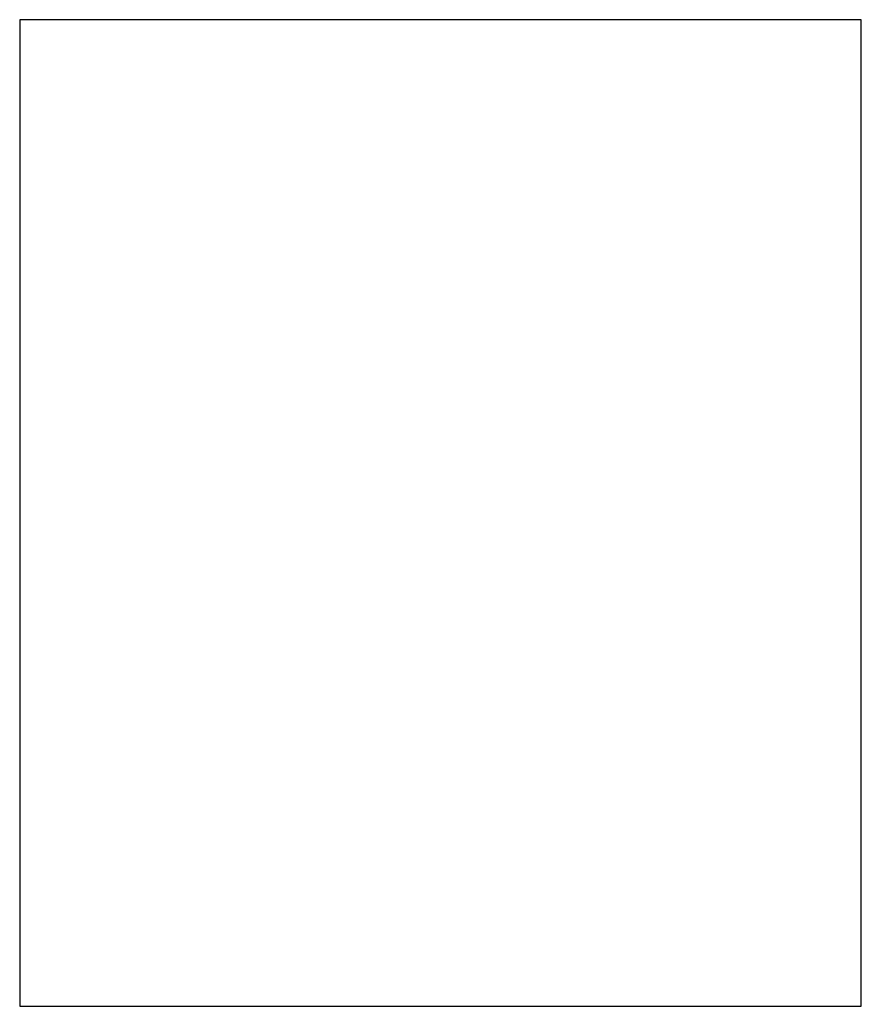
# Model space of a CAD drawing. Extents: x 493.5 to 545.8, y 500.4 to 561.7.
import ezdxf

# ---------------------------------------------------------------- set-up
doc = ezdxf.new("R2010")
doc.units = 0
doc.layers.add('_BOARD', color=254, linetype='CONTINUOUS')

msp = doc.modelspace()

# ---------------------------------------------------------------- linework, layer by layer
at = {"layer": '_BOARD', "color": 3}
msp.add_lwpolyline([(493.52, 500.38), (545.84, 500.38), (545.84, 500.38), (545.84, 561.7), (545.84, 561.7), (493.52, 561.7), (493.52, 561.7), (493.52, 500.38), (493.52, 500.38)], close=True, dxfattribs=at)

doc.saveas('drawing.dxf')
